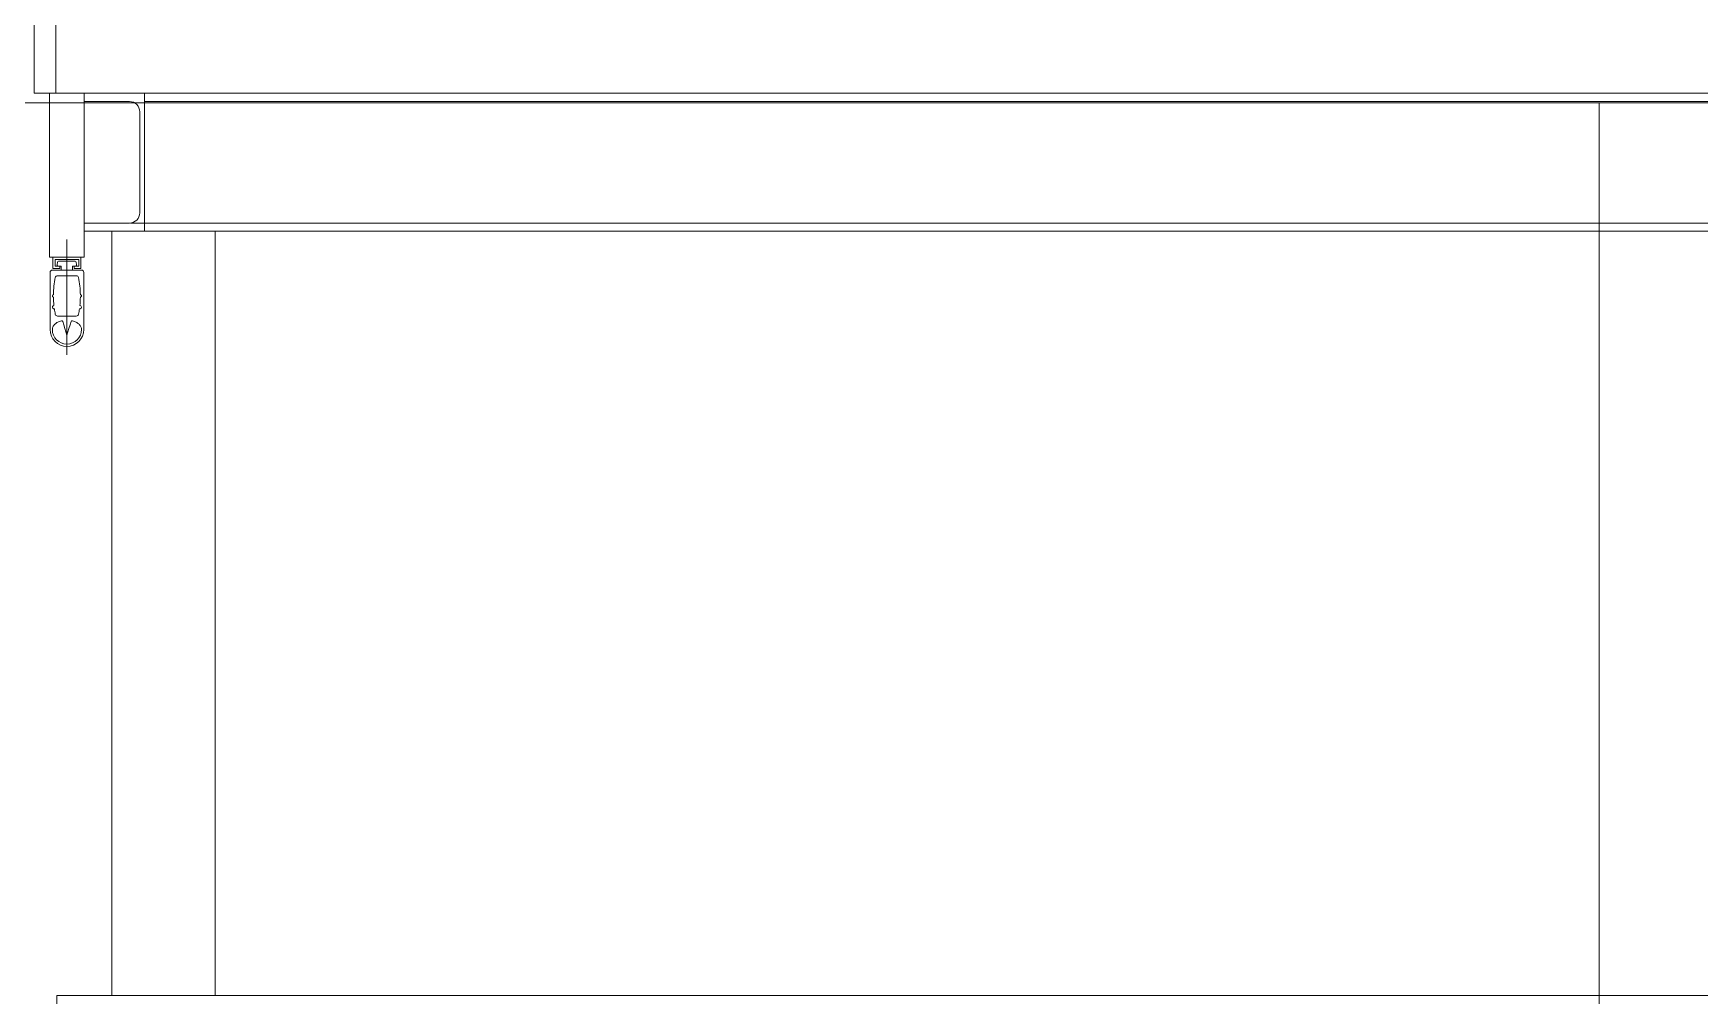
# Model space of a CAD drawing. Header units: millimetres. Extents: x 51154 to 151340, y -24069 to 30962.
# Drawn here: x 114964 to 116896, y -1935 to -820 of the extents above; entities that cross this region are included whole.
import ezdxf

# ---------------------------------------------------------------- set-up
doc = ezdxf.new("R2010")
doc.units = ezdxf.units.MM
doc.layers.add('Ломаная-1-1', color=9, linetype='Continuous', lineweight=9, true_color=0x808080)
doc.layers.add('Партер_ТХ_для_Разрез_dwg _2_-1', color=9, linetype='Continuous', lineweight=9, true_color=0x808080)
doc.layers.add('Стены', color=7, linetype='Continuous', lineweight=9)

# ---------------------------------------------------------------- blocks, each defined once
blk = doc.blocks.new('Партер_ТХ_для_Разрез_dwg_A$Cc3b9c139-8380827-Разрез 1-1')
at = {"layer": 'Ломаная-1-1'}
for p, q in [((115076.4, -889.1), (119947.9, -889.1)), ((115092.8, -898.6), (119946.8, -898.6)), ((115087.3, -910.6), (115087.3, -1027.6)), ((115076.4, -1039.6), (119946.8, -1039.6)), ((115002.8, -1058.6), (115002.8, -1192.5)), ((115054.8, -1049.1), (115054.8, -1935.2)), ((115174.8, -1049.1), (115174.8, -1935.2)), ((114983.3, -1163), (114983.3, -1096.7)), ((114991.6, -1088.1), (114992, -1084.8)), ((114993.2, -1083.7), (115012.4, -1083.7)), ((115013.7, -1084.8), (115014, -1088.1)), ((115022.3, -1096.7), (115022.3, -1163))]:
    blk.add_line(p, q, dxfattribs=at)
at = {"layer": 'Ломаная-1-1', "flags": 128}
for points in [[(114964.8, -739.1), (114964.8, -889.1), (114989.8, -889.1), (114989.8, -739.1)], [(120049.8, -739), (114989.8, -739), (114989.8, -889.1), (120049.8, -889.1), (120049.8, -739), (120074.8, -739), (120074.8, -889), (120049.8, -889)], [(115016.5, -1089.5), (115011.3, -1089.5), (115011.3, -1092.1), (115019.1, -1092.1), (115019.1, -1079.1), (114986.6, -1079.1), (114986.6, -1092.1), (114994.4, -1092.1), (114994.4, -1089.5), (114989.2, -1089.5), (114989.2, -1081.7), (115016.5, -1081.7)], [(120051.2, -1935), (114991.2, -1935), (114991.2, -2025.2), (120051.2, -2025.2), (120051.2, -1935), (120076.2, -1935), (120076.2, -2025), (120051.2, -2025)]]:
    blk.add_lwpolyline(points, close=True, dxfattribs=at)
for points in [[(114982.8, -889.1), (114982.8, -1079.1), (115022.8, -1079.1), (115022.8, -889.1), (115022.8, -1079.1), (115022.8, -889.1), (115022.8, -1079.1)], [(115075.3, -1039.6), (115022.8, -1039.6), (115022.8, -1049.1), (115092.8, -1049.1), (115092.8, -889.1)], [(115092.8, -889.1), (115022.8, -889.1), (115022.8, -898.6), (115075.3, -898.6)], [(119964.3, -1039.5), (120016.8, -1039.5), (120016.8, -1049), (119946.8, -1049), (115092.8, -1049)], [(114985.9, -1094.1), (115002.8, -1094.1), (115019.7, -1094.1)], [(115013.7, -1100.6), (115008.3, -1100.6), (115002.8, -1100.6), (114997.4, -1100.6), (114991.9, -1100.6)], [(114996.3, -1094.1), (114996.3, -1092.1), (114996.3, -1089.5), (114992.9, -1089.5)], [(115012.7, -1089.5), (115009.3, -1089.5), (115009.3, -1094.1)], [(114991.9, -1147.4), (114997.4, -1147.4), (115002.8, -1147.4), (115008.3, -1147.4), (115013.7, -1147.4)], [(115002.8, -1169.5), (115001.6, -1165.5), (115000.4, -1161.6), (114999.2, -1157.6), (114998, -1153.7)], [(115007.7, -1153.7), (115006.4, -1157.6), (115005.2, -1161.6), (115004, -1165.5), (115002.8, -1169.5)]]:
    blk.add_lwpolyline(points, dxfattribs=at)
at = {"layer": 'Ломаная-1-1'}
for centre, radius, start, end in [((115075.3, -910.6), 12, 0, 90), ((115075.3, -1027.6), 12, 270, 360), ((114985.9, -1096.7), 2.6, 90, 180), ((114991.9, -1103.2), 2.6, 90, 168.463), ((114992.9, -1088.2), 1.3, 173.6598, 270), ((114993.2, -1085), 1.3, 90, 173.6598), ((115012.4, -1085), 1.3, 6.3402, 90), ((115012.7, -1088.2), 1.3, 270, 6.3402), ((115013.7, -1103.2), 2.6, 11.537, 90), ((115019.7, -1096.7), 2.6, 0, 90), ((115093.8, -1124), 106.6, 168.463, 179.3013), ((114911.8, -1124), 106.6, 0.6987, 11.537), ((114987.2, -1124), 1.3, 89.6506, 270.3494), ((114988, -1137), 1.95, 96.4807, 277.5288), ((115093.8, -1124), 106.6, 180.6987, 185.9566), ((115093.8, -1124), 106.6, 188.0528, 191.537), ((114911.8, -1124), 106.6, 348.463, 351.9472), ((115017.6, -1137), 1.95, 262.4712, 83.5193), ((114911.8, -1124), 106.6, 354.0434, 359.3013), ((115018.4, -1124), 1.3, 269.6506, 90.3494), ((114991.9, -1144.8), 2.6, 191.537, 270), ((114996.7, -1154.1), 1.3, 17.1027, 104.954), ((115008.9, -1154.1), 1.3, 75.046, 162.8973), ((115013.7, -1144.8), 2.6, 270, 348.463), ((115002.8, -1163), 19.5, 180, 270), ((115002.8, -1163), 16.9, 180, 360), ((115002.8, -1163), 19.5, 270, 360)]:
    blk.add_arc(centre, radius, start, end, dxfattribs=at)
for points, knots in [([(114996.4, -1152.8), (114994.9, -1153.2), (114992.1, -1154.3), (114989.1, -1156.4), (114987.5, -1158.3), (114986.2, -1160.4), (114985.9, -1161.9), (114985.9, -1163)], [0, 0, 0, 0, 0.25, 0.5, 0.625, 0.75, 1, 1, 1, 1]), ([(115019.7, -1163), (115019.7, -1161.9), (115019.4, -1160.4), (115018.2, -1158.3), (115016.5, -1156.4), (115013.5, -1154.3), (115010.8, -1153.2), (115009.2, -1152.8)], [0, 0, 0, 0, 0.25, 0.375, 0.5, 0.75, 1, 1, 1, 1])]:
    blk.add_open_spline(points, degree=3, knots=knots, dxfattribs=at)
blk = doc.blocks.new('Партер_ТХ_для_Разрез_dwg _2_-8380805-Разрез 1-1')
blk.add_blockref('Партер_ТХ_для_Разрез_dwg_A$Cc3b9c139-8380827-Разрез 1-1', (0, 0))

msp = doc.modelspace()

# ---------------------------------------------------------------- linework, layer by layer
at = {"layer": 'Стены'}
for p, q in [((108731.6, -900), (120123.5, -900)), ((117081.6, -900), (116779.6, -900)), ((116779.6, -900), (116779.6, -3850))]:
    msp.add_line(p, q, dxfattribs=at)

# ---------------------------------------------------------------- block references
at = {"layer": 'Партер_ТХ_для_Разрез_dwg _2_-1'}
msp.add_blockref('Партер_ТХ_для_Разрез_dwg _2_-8380805-Разрез 1-1', (0, 0), dxfattribs=at)

doc.saveas('drawing.dxf')
